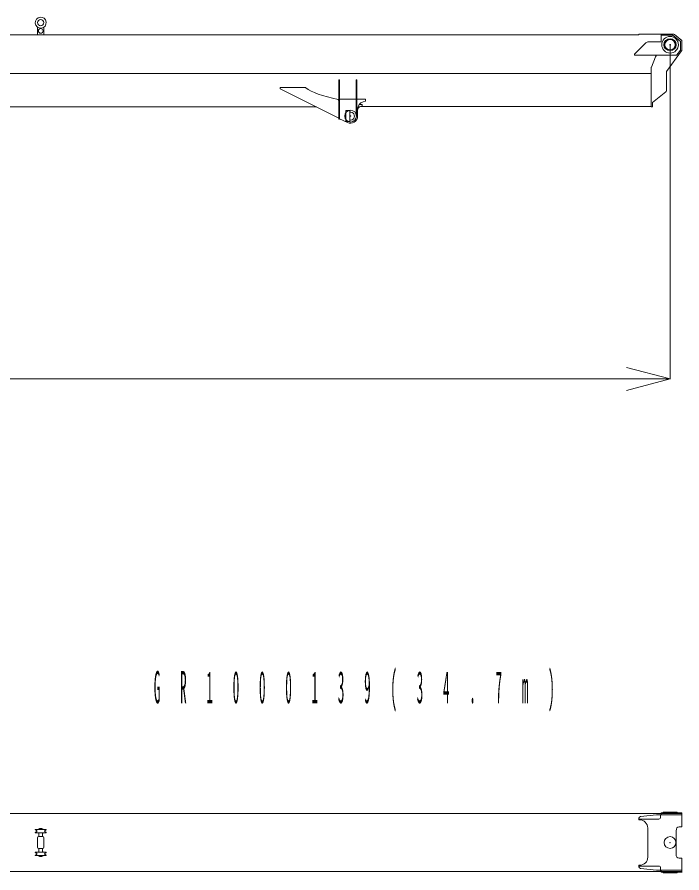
# Model space of a CAD drawing. Units: millimetres, scale not verified. Extents: x -45300 to 56953, y -84282 to 97824.
# Drawn here: x 36496 to 44973, y -1970 to 8935 of the extents above; entities that cross this region are included whole.
import ezdxf

# ---------------------------------------------------------------- set-up
doc = ezdxf.new("R2010")
doc.units = ezdxf.units.MM
doc.header["$LTSCALE"] = 300
doc.header["$PDMODE"] = 32
doc.header["$PDSIZE"] = 150
doc.layers.add('0-0_0', color=7, linetype='Continuous', lineweight=18)
doc.layers.add('0-1_DEFPOINTS', color=7, linetype='Continuous')
doc.styles.add('ＭＳ ゴシック', font='')
doc.styles.get('ＭＳ ゴシック').set_extended_font_data('MS Gothic')

# ---------------------------------------------------------------- blocks, each defined once
blk = doc.blocks.new('_OPEN30')
at = {"layer": '0-0_0'}
blk.add_line((0, 0), (-1, 0), dxfattribs=at)
blk.add_lwpolyline([(-1, 0.2679), (0, 0), (-1, -0.2679)], dxfattribs=at)
blk = doc.blocks.new('D9')
at = {"layer": '0-0_0'}
for p, q in [((48030.7, -36457.5), (48030.7, -40717.1)), ((48030.7, -40716.1), (16830.7, -40716.1))]:
    blk.add_line(p, q, dxfattribs=at)
at = {"layer": '0-1_DEFPOINTS'}
blk.add_point((48030.7, -36457), dxfattribs=at)
at = {"layer": '0-0_0', "xscale": 554, "yscale": 554}
blk.add_blockref('_OPEN30', (48030.7, -40716.1), dxfattribs=at)

msp = doc.modelspace()

# ---------------------------------------------------------------- linework, layer by layer
at = {"layer": '0-0_0'}
for p, q in [((36757.2, 8707.7), (36757.2, 8807.3)), ((36837.2, 8707.7), (36837.2, 8807.3)), ((35408.2, 8707.7), (44426.2, 8707.7)), ((44426.2, 8707.7), (44426.2, 8714.2)), ((44426.5, 8717.7), (44702.2, 8717.7)), ((44548.4, 8619.7), (44708.2, 8619.7)), ((44702.2, 8717.7), (44860.1, 8717.7)), ((44853.7, 8702.7), (44708.2, 8702.7)), ((44708.2, 8702.7), (44708.2, 8619.7)), ((44953.4, 8625.7), (44859.9, 8700.5)), ((44878.9, 8711.1), (44973.2, 8635.7)), ((44957.2, 8521), (44957.2, 8617.9)), ((44973.2, 8635.7), (44973.2, 8516)), ((44371.2, 8467.7), (44513.6, 8605.6)), ((44777.1, 8240.4), (44970.1, 8506.6)), ((44910.2, 8453.8), (44955.2, 8515.1)), ((44368.2, 8460.5), (44368.2, 8449.7)), ((44368.2, 8449.7), (44902.1, 8449.7)), ((44647.1, 8431.7), (44647.2, 8431.7)), ((44582.2, 8292.4), (44582.2, 7792.2)), ((35399.9, 8217.2), (44582.2, 8217.2)), ((44775.2, 8234.5), (44775.2, 8098.7)), ((40608.2, 8134.2), (40598.2, 8134.2)), ((40598.2, 7632.7), (40598.2, 8134.2)), ((40608.2, 7632.7), (40608.2, 8134.2)), ((40828.2, 8134.2), (40818.2, 8134.2)), ((40828.2, 7682.7), (40828.2, 8134.2)), ((44775.2, 8098.7), (44775.2, 8096.8)), ((44775.2, 8038.5), (44775.2, 8096.8)), ((39851.8, 8037.8), (39851.8, 8022.8)), ((39851.8, 8037.8), (40171.6, 8037.8)), ((39851.8, 8022.8), (40598.2, 7647.8)), ((40171.6, 8037.8), (40175.5, 8037.8)), ((44600.2, 7845.7), (44769.2, 7982)), ((44775.2, 8038.5), (44775.2, 8037.1)), ((44775.2, 7994.5), (44775.2, 8037.1)), ((40589.8, 7885.9), (40589.6, 7885.9)), ((40598.2, 7871.1), (40589.8, 7885.9)), ((40608.2, 7889.5), (40615.2, 7889.5)), ((40615.2, 7889.5), (40818.2, 7889.5)), ((40828.2, 7889.5), (40938.2, 7889.5)), ((40938.2, 7864.5), (40909.4, 7855.8)), ((40938.2, 7889.5), (40938.2, 7864.5)), ((40313.7, 7790.7), (35600.6, 7790.7)), ((40688.2, 7742.7), (40738.2, 7742.7)), ((40688.2, 7742.7), (40688.2, 7602.7)), ((40738.2, 7602.7), (40738.2, 7742.7)), ((40838.2, 7760.1), (40838.2, 7672.7)), ((40898.2, 7819.7), (40857.9, 7819.7)), ((40873.1, 7795.8), (40898.2, 7803.7)), ((40898.2, 7806.7), (40898.2, 7819.7)), ((40898.2, 7803.7), (40898.2, 7806.7)), ((44582.2, 7801.7), (44577.2, 7796.7)), ((44582.2, 7792.2), (44600.2, 7792.2)), ((44600.2, 7845.7), (44600.2, 7792.2)), ((40608.2, 7640.2), (40709, 7591.7)), ((40608.2, 7632.7), (40598.2, 7632.7)), ((40738.2, 7602.7), (40688.2, 7602.7)), ((44733.3, -1195.9), (44733.3, -1203.4)), ((44973.2, -1212.4), (35408.2, -1212.4)), ((37978.7, -1212.3), (37978.7, -1213.5)), ((37981.2, -1212.3), (37981.2, -1213.5)), ((37983.2, -1212.3), (37983.2, -1213.5)), ((37985.7, -1212.3), (37985.7, -1213.5)), ((44426.2, -1292.9), (44426.2, -1271.9)), ((44426.2, -1283.4), (44677.2, -1283.4)), ((44426.2, -1292.9), (44432.2, -1292.9)), ((44650.1, -1230.5), (44444.1, -1252)), ((44693.2, -1230.4), (44652.2, -1230.4)), ((44701.2, -1230.4), (44693.2, -1230.4)), ((44695.9, -1271.1), (44695.8, -1271.2)), ((44696, -1271), (44695.9, -1271.1)), ((44702.2, -1230.4), (44973.2, -1230.4)), ((44702.2, -1230.4), (44702.2, -1258.4)), ((44973.2, -1203.4), (44708.2, -1203.4)), ((44708.2, -1213.4), (44708.2, -1203.4)), ((44708.2, -1230.4), (44708.2, -1213.4)), ((36863.2, -1415.4), (36731.2, -1415.4)), ((36767.2, -1412.4), (36767.2, -1415.4)), ((36767.2, -1412.4), (36777.7, -1412.4)), ((36774.7, -1409.4), (36774.7, -1412.4)), ((36778.2, -1411.9), (36777.2, -1412.9)), ((36777.2, -1412.9), (36777.2, -1415.4)), ((36777.2, -1412.9), (36817.2, -1412.9)), ((36778.2, -1411.9), (36816.2, -1411.9)), ((36779.7, -1407.3), (36814.6, -1407.3)), ((36782.2, -1405.4), (36782.2, -1407.3)), ((36782.2, -1407.3), (36812.2, -1407.3)), ((36782.2, -1408.9), (36782.2, -1409.4)), ((36783.1, -1407.3), (36783.1, -1407.3)), ((36783.2, -1404.4), (36811.2, -1404.4)), ((36797.2, -1404), (36797.2, -1409.4)), ((36811.2, -1404.4), (36812.2, -1405.4)), ((36811.2, -1407.3), (36811.2, -1407.3)), ((36812.2, -1408.9), (36812.2, -1409.4)), ((36814.6, -1407.3), (36814.6, -1408.9)), ((36816.2, -1411.9), (36817.2, -1412.9)), ((36816.7, -1412.4), (36827.2, -1412.4)), ((36817.2, -1412.9), (36817.2, -1415.4)), ((36827.2, -1412.4), (36827.2, -1415.4)), ((44537.2, -1770.9), (44537.2, -1397.9)), ((36741.5, -1428.9), (36729.4, -1423)), ((36741.5, -1446.9), (36729.4, -1452.8)), ((36765.5, -1460.4), (36731.2, -1460.4)), ((36757.2, -1642.9), (36757.2, -1522.9)), ((36863.2, -1460.4), (36765.5, -1460.4)), ((36767.2, -1460.4), (36767.2, -1462.4)), ((36767.2, -1462.4), (36775.2, -1462.4)), ((36772.2, -1507.9), (36822.2, -1507.9)), ((36774.7, -1462.4), (36774.7, -1465.4)), ((36774.7, -1465.4), (36775.2, -1465.4)), ((36775.2, -1460.4), (36775.2, -1507.9)), ((36819.2, -1460.4), (36819.2, -1507.9)), ((36819.2, -1462.4), (36827.2, -1462.4)), ((36819.2, -1465.4), (36819.7, -1465.4)), ((36819.7, -1462.4), (36819.7, -1465.4)), ((36827.2, -1460.4), (36827.2, -1462.4)), ((36837.2, -1522.9), (36837.2, -1642.9)), ((36852.8, -1428.9), (36864.9, -1423)), ((36852.8, -1446.9), (36864.9, -1452.8)), ((44899.2, -1732.9), (44899.2, -1432.9)), ((44901.5, -1582.9), (44901.7, -1582.9)), ((44901.6, -1579.2), (44901.7, -1578.6)), ((44901.6, -1586.7), (44901.7, -1587.2)), ((36741.5, -1718.9), (36729.4, -1713)), ((36741.5, -1736.9), (36729.4, -1742.8)), ((36863.2, -1705.4), (36731.2, -1705.4)), ((36767.2, -1703.4), (36767.2, -1705.4)), ((36767.2, -1703.4), (36775.2, -1703.4)), ((36822.2, -1657.9), (36772.2, -1657.9)), ((36774.7, -1700.4), (36774.7, -1703.4)), ((36774.7, -1700.4), (36775.2, -1700.4)), ((36775.2, -1657.9), (36775.2, -1705.4)), ((36819.2, -1657.9), (36819.2, -1705.4)), ((36819.2, -1703.4), (36827.2, -1703.4)), ((36827.2, -1703.4), (36827.2, -1705.4)), ((36852.8, -1718.9), (36864.9, -1713)), ((36852.8, -1736.9), (36864.9, -1742.8)), ((36765.5, -1750.4), (36731.2, -1750.4)), ((36863.2, -1750.4), (36765.5, -1750.4)), ((36767.2, -1750.4), (36767.2, -1753.4)), ((36767.2, -1753.4), (36777.7, -1753.4)), ((36774.7, -1753.4), (36774.7, -1756.4)), ((36774.7, -1756.4), (36819.7, -1756.4)), ((36777.2, -1752.9), (36777.2, -1750.4)), ((36777.2, -1752.9), (36778.2, -1753.9)), ((36778.2, -1753.9), (36816.2, -1753.9)), ((36779.7, -1756.9), (36814.6, -1756.9)), ((36782.2, -1756.9), (36782.2, -1756.4)), ((36782.2, -1760.4), (36782.2, -1758.6)), ((36782.2, -1758.6), (36812.2, -1758.6)), ((36782.2, -1760.4), (36783.2, -1761.4)), ((36782.2, -1760.4), (36812.2, -1760.4)), ((36783.1, -1758.5), (36783.1, -1758.6)), ((36783.2, -1761.4), (36811.2, -1761.4)), ((36797.2, -1756.5), (36797.2, -1761.9)), ((36811.2, -1758.5), (36811.2, -1758.6)), ((36812.2, -1760.4), (36811.2, -1761.4)), ((36812.2, -1756.9), (36812.2, -1756.4)), ((36812.2, -1760.4), (36812.2, -1758.6)), ((36814.6, -1756.9), (36814.6, -1758.5)), ((36816.7, -1753.4), (36827.2, -1753.4)), ((36817.2, -1752.9), (36817.2, -1750.4)), ((36819.7, -1753.4), (36819.7, -1756.4)), ((36827.2, -1750.4), (36827.2, -1753.4)), ((44973.2, -1782.9), (44938.3, -1782.9)), ((44973.2, -1782.9), (44973.2, -1962.9)), ((44973.2, -1953.4), (35408.2, -1953.4)), ((44426.2, -1872.9), (44426.2, -1893.9)), ((44426.2, -1872.9), (44435.2, -1872.9)), ((44426.2, -1882.4), (44677.2, -1882.4)), ((44650.1, -1935.3), (44444.1, -1913.8)), ((44693.2, -1935.4), (44652.2, -1935.4)), ((44701.2, -1935.4), (44693.2, -1935.4)), ((44695.8, -1894.6), (44695.9, -1894.7)), ((44702.2, -1935.4), (44702.2, -1907.4)), ((44702.2, -1935.4), (44860.1, -1935.4)), ((44708.2, -1935.4), (44708.2, -1962.4)), ((44973.2, -1962.4), (44708.2, -1962.4)), ((44911.1, -1969.9), (44911.1, -1962.4)), ((44970.9, -1935.4), (44970.3, -1935.4))]:
    msp.add_line(p, q, dxfattribs=at)
for points in [[(44708.2, 8702.7), (44708.2, 8707.7), (44707.2, 8707.7)], [(44648.2, 8449.7), (44638.7, 8427.7), (44583.5, 8298.7)], [(44582.2, 8292.4), (44582.2, 8295.7), (44583.5, 8298.7)], [(40828.2, 7682.7), (40818.2, 7682.7), (40818.2, 8134.2)], [(44577.2, 7796.7), (44552.2, 7796.7), (40876.1, 7796.7)], [(44733.3, -1195.9), (44911.1, -1195.9), (44911.1, -1203.4)], [(44973.2, -1203.4), (44973.2, -1382.9), (44970.9, -1382.9)], [(36774.7, -1409.4), (36819.7, -1409.4), (36819.7, -1412.4)], [(36779.7, -1407.3), (36779.7, -1408.9), (36814.6, -1408.9)], [(36783.2, -1404.4), (36782.2, -1405.4), (36812.2, -1405.4), (36812.2, -1407.3)], [(44970.9, -1382.9), (44970.3, -1382.9), (44938.3, -1382.9)], [(36819.2, -1700.4), (36819.7, -1700.4), (36819.7, -1703.4)], [(36777.2, -1752.9), (36817.2, -1752.9), (36816.2, -1753.9)], [(36779.7, -1756.9), (36779.7, -1758.5), (36814.6, -1758.5)], [(44701.4, -1952.4), (44702.2, -1952.4), (44702.2, -1935.4)], [(44911.1, -1969.9), (44733.3, -1969.9), (44733.3, -1962.4)], [(44860.1, -1935.4), (44878.9, -1935.4), (44970.3, -1935.4)]]:
    msp.add_lwpolyline(points, dxfattribs=at)
for centre, radius in [((36797.2, 8864.7), 40), ((36797.2, 8759.7), 30), ((44822.2, 8582.7), 106.5), ((44822.2, 8582.7), 66.5)]:
    msp.add_circle(centre, radius, dxfattribs=at)
for centre, radius, start, end in [((36797.2, 8864.7), 70, 118.64789, 298.64789), ((36797.2, 8864.7), 70, 298.64789, 118.64789), ((36797.2, 8759.7), 15, 0.00004, 0.95504), ((44446.2, 8714.2), 20, 169.86343, 180), ((44548.4, 8569.7), 50, 90, 134.09062), ((44853.7, 8692.7), 10, 51.34019, 90), ((44860.1, 8687.7), 30, 51.34019, 90), ((44947.2, 8617.9), 10, 0, 51.34019), ((44947.2, 8521), 10, 323.67317, 0), ((44957.2, 8516), 16, 324.04757, 0), ((44378.2, 8460.5), 10, 134.09062, 180), ((44902.1, 8459.7), 10, 270, 323.67317), ((44785.2, 8234.5), 10, 144.04757, 180), ((40490.5, 8423.7), 498.2, 230.78229, 231.42942), ((44759.2, 7994.5), 16, 308.89068, 0), ((40938.2, 7760.1), 100, 106.69924, 180), ((40888.2, 7748.1), 50, 158.07126, 180), ((40888.2, 7748.1), 50, 107.57126, 158.07126), ((40748.2, 7672.7), 90, 243.14569, 0), ((40748.2, 7672.7), 50, 258.46303, 101.53697), ((44446.2, -1271.9), 20, 95.96261, 180), ((44432.2, -1397.9), 105, 0, 90), ((44652.2, -1250.4), 20, 90, 95.96261), ((44677.2, -1258.4), 25, 270, 0), ((36731.2, -1419.4), 4, 90, 244.01077), ((36863.2, -1419.4), 4, 295.98923, 90), ((36731.2, -1456.4), 4, 115.98923, 270), ((36737.2, -1437.9), 10, 295.98923, 64.01077), ((36772.2, -1522.9), 15, 90, 180), ((36822.2, -1522.9), 15, 0, 90), ((36857.2, -1437.9), 10, 115.98923, 244.01077), ((36863.2, -1456.4), 4, 270, 64.01077), ((36731.2, -1709.4), 4, 90, 244.01077), ((36731.2, -1746.4), 4, 115.98923, 270), ((36737.2, -1727.9), 10, 295.98923, 64.01077), ((36772.2, -1642.9), 15, 180, 270), ((36822.2, -1642.9), 15, 270, 0), ((36857.2, -1727.9), 10, 115.98923, 244.01077), ((36863.2, -1709.4), 4, 295.98923, 90), ((36863.2, -1746.4), 4, 270, 64.01077), ((44435.2, -1770.9), 102, 270, 0), ((44446.2, -1893.9), 20, 180, 264.03739), ((44652.2, -1915.4), 20, 264.03739, 270), ((44677.2, -1907.4), 25, 0, 90)]:
    msp.add_arc(centre, radius, start, end, dxfattribs=at)
for centre, major_axis, ratio, start_param, end_param in [((41638.6, 8117.3), (1509.9, 0.1), 0.213024, 3.4025117, 3.944273), ((44938.3, -1432.9), (0, 50), 0.780869, 6.2831853, 7.8539816), ((44938.3, -1732.9), (0, 50), 0.780869, 1.5707963, 3.1415927)]:
    msp.add_ellipse(centre, major_axis=major_axis, ratio=ratio, start_param=start_param, end_param=end_param, dxfattribs=at)
for p in [(44822.2, 8582.7), (40748.2, 7672.7), (44822.2, -1582.9)]:
    msp.add_point(p, dxfattribs=at)

# ---------------------------------------------------------------- block references
msp.add_blockref('D9', (-3208.5, 45039.7), dxfattribs=at)

# ---------------------------------------------------------------- texts
at = {"layer": '0-0_0', "insert": (38239.6, 82.3), "char_height": 410.6, "attachment_point": 7, "style": 'ＭＳ ゴシック'}
msp.add_mtext('\\T4;\\W0.3;GR1000139(34.7m)', dxfattribs=at)

doc.saveas('drawing.dxf')
